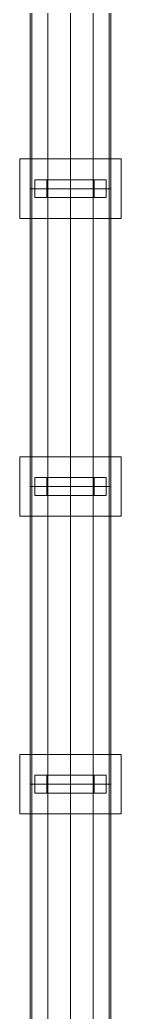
# Model space of a CAD drawing. Header units: millimetres. Extents: x -10700 to 10700, y -2540 to 1320000.
# Drawn here: x -8500 to 8500, y 986722 to 1153361 of the extents above; entities that cross this region are included whole.
import ezdxf

# ---------------------------------------------------------------- set-up
doc = ezdxf.new("R2010")
doc.units = ezdxf.units.MM
doc.layers.add('A-GENM', color=13, linetype='Continuous', lineweight=9)
doc.layers.add('A-MASS', color=70, linetype='Continuous', lineweight=9)

# ---------------------------------------------------------------- blocks, each defined once
blk = doc.blocks.new('Concrete column Adaptive - Concrete column Adaptive-330082-_3D_')
at = {"layer": 'A-GENM'}
mesh = blk.add_polyface(dxfattribs=at)
corners = [(-6000, 1500, 33382), (6000, 1500, 33382), (6000, 1500, 31382), (4000, 1500, 29382), (-4000, 1500, 29382), (-6000, 1500, 31382)]
mesh.append_faces([[corners[k] for k in face] for face in [(1, 2, 3, 4), (4, 5, 0, 1)]], dxfattribs={"vtx3": -1})
mesh = blk.add_polyface(dxfattribs=at)
corners = [(-6000, -1500, 33382), (-6000, 1500, 33382), (-6000, 1500, 31382), (-6000, -1500, 31382)]
mesh.append_faces([[corners[k] for k in face] for face in [(0, 1, 2, 3)]])
mesh = blk.add_polyface(dxfattribs=at)
corners = [(-6000, -1500, 33382), (6000, -1500, 33382), (6000, 1500, 33382), (-6000, 1500, 33382)]
mesh.append_faces([[corners[k] for k in face] for face in [(1, 2, 3, 0)]])
mesh = blk.add_polyface(dxfattribs=at)
corners = [(-4000, -1500, 29382), (-6000, -1500, 31382), (-6000, 1500, 31382), (-4000, 1500, 29382)]
mesh.append_faces([[corners[k] for k in face] for face in [(0, 1, 2, 3)]])
mesh = blk.add_polyface(dxfattribs=at)
corners = [(4000, 1500, 29382), (4000, -1500, 29382), (-4000, -1500, 29382), (-4000, 1500, 29382)]
mesh.append_faces([[corners[k] for k in face] for face in [(0, 1, 2, 3)]])
mesh = blk.add_polyface(dxfattribs=at)
corners = [(4000, 1500), (-4000, 1500), (-4000, 1500, 29382), (4000, 1500, 29382)]
mesh.append_faces([[corners[k] for k in face] for face in [(3, 0, 1, 2)]])
mesh = blk.add_polyface(dxfattribs=at)
corners = [(-4000, 1500), (-4000, -1500), (-4000, -1500, 29382), (-4000, 1500, 29382)]
mesh.append_faces([[corners[k] for k in face] for face in [(3, 0, 1, 2)]])
mesh = blk.add_polyface(dxfattribs=at)
corners = [(4000, 1500, 29382), (-4000, 1500, 29382), (-4000, -1500, 29382), (4000, -1500, 29382)]
mesh.append_faces([[corners[k] for k in face] for face in [(3, 0, 1, 2)]])
mesh = blk.add_polyface(dxfattribs=at)
corners = [(-4000, -1500), (-4000, 1500), (4000, 1500), (4000, -1500)]
mesh.append_faces([[corners[k] for k in face] for face in [(3, 0, 1, 2)]])
mesh = blk.add_polyface(dxfattribs=at)
corners = [(6000, -1500, 31382), (4000, -1500, 29382), (4000, 1500, 29382), (6000, 1500, 31382)]
mesh.append_faces([[corners[k] for k in face] for face in [(0, 1, 2, 3)]])
mesh = blk.add_polyface(dxfattribs=at)
corners = [(4000, -1500), (4000, 1500), (4000, 1500, 29382), (4000, -1500, 29382)]
mesh.append_faces([[corners[k] for k in face] for face in [(3, 0, 1, 2)]])
mesh = blk.add_polyface(dxfattribs=at)
corners = [(6000, 1500, 33382), (6000, -1500, 33382), (6000, -1500, 31382), (6000, 1500, 31382)]
mesh.append_faces([[corners[k] for k in face] for face in [(1, 2, 3, 0)]])
mesh = blk.add_polyface(dxfattribs=at)
corners = [(6000, -1500, 33382), (-6000, -1500, 33382), (-6000, -1500, 31382), (-4000, -1500, 29382), (4000, -1500, 29382), (6000, -1500, 31382)]
mesh.append_faces([[corners[k] for k in face] for face in [(1, 2, 3, 0), (4, 5, 0, 3)]], dxfattribs={"vtx2": -1})
mesh = blk.add_polyface(dxfattribs=at)
corners = [(-4000, -1500), (4000, -1500), (4000, -1500, 29382), (-4000, -1500, 29382)]
mesh.append_faces([[corners[k] for k in face] for face in [(3, 0, 1, 2)]])
blk = doc.blocks.new('Concrete column Adaptive - Concrete column Adaptive-330083-_3D_')
at = {"layer": 'A-GENM'}
mesh = blk.add_polyface(dxfattribs=at)
corners = [(-6000, 1500, 35017), (6000, 1500, 35017), (6000, 1500, 33017), (4000, 1500, 31017), (-4000, 1500, 31017), (-6000, 1500, 33017)]
mesh.append_faces([[corners[k] for k in face] for face in [(1, 2, 3, 4), (4, 5, 0, 1)]], dxfattribs={"vtx3": -1})
mesh = blk.add_polyface(dxfattribs=at)
corners = [(-6000, -1500, 35017), (-6000, 1500, 35017), (-6000, 1500, 33017), (-6000, -1500, 33017)]
mesh.append_faces([[corners[k] for k in face] for face in [(1, 2, 3, 0)]])
mesh = blk.add_polyface(dxfattribs=at)
corners = [(-6000, -1500, 35017), (6000, -1500, 35017), (6000, 1500, 35017), (-6000, 1500, 35017)]
mesh.append_faces([[corners[k] for k in face] for face in [(1, 2, 3, 0)]])
mesh = blk.add_polyface(dxfattribs=at)
corners = [(-4000, -1500, 31017), (-6000, -1500, 33017), (-6000, 1500, 33017), (-4000, 1500, 31017)]
mesh.append_faces([[corners[k] for k in face] for face in [(0, 1, 2, 3)]])
mesh = blk.add_polyface(dxfattribs=at)
corners = [(4000, 1500, 31017), (4000, -1500, 31017), (-4000, -1500, 31017), (-4000, 1500, 31017)]
mesh.append_faces([[corners[k] for k in face] for face in [(0, 1, 2, 3)]])
mesh = blk.add_polyface(dxfattribs=at)
corners = [(4000, 1500), (-4000, 1500), (-4000, 1500, 31017), (4000, 1500, 31017)]
mesh.append_faces([[corners[k] for k in face] for face in [(3, 0, 1, 2)]])
mesh = blk.add_polyface(dxfattribs=at)
corners = [(-4000, 1500), (-4000, -1500), (-4000, -1500, 31017), (-4000, 1500, 31017)]
mesh.append_faces([[corners[k] for k in face] for face in [(3, 0, 1, 2)]])
mesh = blk.add_polyface(dxfattribs=at)
corners = [(4000, 1500, 31017), (-4000, 1500, 31017), (-4000, -1500, 31017), (4000, -1500, 31017)]
mesh.append_faces([[corners[k] for k in face] for face in [(3, 0, 1, 2)]])
mesh = blk.add_polyface(dxfattribs=at)
corners = [(-4000, -1500), (-4000, 1500), (4000, 1500), (4000, -1500)]
mesh.append_faces([[corners[k] for k in face] for face in [(3, 0, 1, 2)]])
mesh = blk.add_polyface(dxfattribs=at)
corners = [(6000, -1500, 33017), (4000, -1500, 31017), (4000, 1500, 31017), (6000, 1500, 33017)]
mesh.append_faces([[corners[k] for k in face] for face in [(0, 1, 2, 3)]])
mesh = blk.add_polyface(dxfattribs=at)
corners = [(4000, -1500), (4000, 1500), (4000, 1500, 31017), (4000, -1500, 31017)]
mesh.append_faces([[corners[k] for k in face] for face in [(3, 0, 1, 2)]])
mesh = blk.add_polyface(dxfattribs=at)
corners = [(6000, 1500, 35017), (6000, -1500, 35017), (6000, -1500, 33017), (6000, 1500, 33017)]
mesh.append_faces([[corners[k] for k in face] for face in [(1, 2, 3, 0)]])
mesh = blk.add_polyface(dxfattribs=at)
corners = [(6000, -1500, 35017), (-6000, -1500, 35017), (-6000, -1500, 33017), (-4000, -1500, 31017), (4000, -1500, 31017), (6000, -1500, 33017)]
mesh.append_faces([[corners[k] for k in face] for face in [(1, 2, 3, 0), (4, 5, 0, 3)]], dxfattribs={"vtx2": -1})
mesh = blk.add_polyface(dxfattribs=at)
corners = [(-4000, -1500), (4000, -1500), (4000, -1500, 31017), (-4000, -1500, 31017)]
mesh.append_faces([[corners[k] for k in face] for face in [(3, 0, 1, 2)]])
blk = doc.blocks.new('Concrete column Adaptive - Concrete column Adaptive-330084-_3D_')
at = {"layer": 'A-GENM'}
mesh = blk.add_polyface(dxfattribs=at)
corners = [(-6000, 1500, 49912), (6000, 1500, 49912), (6000, 1500, 47912), (4000, 1500, 45912), (-4000, 1500, 45912), (-6000, 1500, 47912)]
mesh.append_faces([[corners[k] for k in face] for face in [(1, 2, 3, 0), (4, 5, 0, 3)]], dxfattribs={"vtx2": -1})
mesh = blk.add_polyface(dxfattribs=at)
corners = [(-6000, -1500, 49912), (-6000, 1500, 49912), (-6000, 1500, 47912), (-6000, -1500, 47912)]
mesh.append_faces([[corners[k] for k in face] for face in [(0, 1, 2, 3)]])
mesh = blk.add_polyface(dxfattribs=at)
corners = [(-6000, -1500, 49912), (6000, -1500, 49912), (6000, 1500, 49912), (-6000, 1500, 49912)]
mesh.append_faces([[corners[k] for k in face] for face in [(1, 2, 3, 0)]])
mesh = blk.add_polyface(dxfattribs=at)
corners = [(-4000, -1500, 45912), (-6000, -1500, 47912), (-6000, 1500, 47912), (-4000, 1500, 45912)]
mesh.append_faces([[corners[k] for k in face] for face in [(0, 1, 2, 3)]])
mesh = blk.add_polyface(dxfattribs=at)
corners = [(4000, 1500, 45912), (4000, -1500, 45912), (-4000, -1500, 45912), (-4000, 1500, 45912)]
mesh.append_faces([[corners[k] for k in face] for face in [(1, 2, 3, 0)]])
mesh = blk.add_polyface(dxfattribs=at)
corners = [(4000, 1500), (-4000, 1500), (-4000, 1500, 45912), (4000, 1500, 45912)]
mesh.append_faces([[corners[k] for k in face] for face in [(3, 0, 1, 2)]])
mesh = blk.add_polyface(dxfattribs=at)
corners = [(-4000, 1500), (-4000, -1500), (-4000, -1500, 45912), (-4000, 1500, 45912)]
mesh.append_faces([[corners[k] for k in face] for face in [(3, 0, 1, 2)]])
mesh = blk.add_polyface(dxfattribs=at)
corners = [(4000, 1500, 45912), (-4000, 1500, 45912), (-4000, -1500, 45912), (4000, -1500, 45912)]
mesh.append_faces([[corners[k] for k in face] for face in [(3, 0, 1, 2)]])
mesh = blk.add_polyface(dxfattribs=at)
corners = [(-4000, -1500), (-4000, 1500), (4000, 1500), (4000, -1500)]
mesh.append_faces([[corners[k] for k in face] for face in [(3, 0, 1, 2)]])
mesh = blk.add_polyface(dxfattribs=at)
corners = [(6000, -1500, 47912), (4000, -1500, 45912), (4000, 1500, 45912), (6000, 1500, 47912)]
mesh.append_faces([[corners[k] for k in face] for face in [(1, 2, 3, 0)]])
mesh = blk.add_polyface(dxfattribs=at)
corners = [(4000, -1500), (4000, 1500), (4000, 1500, 45912), (4000, -1500, 45912)]
mesh.append_faces([[corners[k] for k in face] for face in [(3, 0, 1, 2)]])
mesh = blk.add_polyface(dxfattribs=at)
corners = [(6000, 1500, 49912), (6000, -1500, 49912), (6000, -1500, 47912), (6000, 1500, 47912)]
mesh.append_faces([[corners[k] for k in face] for face in [(1, 2, 3, 0)]])
mesh = blk.add_polyface(dxfattribs=at)
corners = [(6000, -1500, 49912), (-6000, -1500, 49912), (-6000, -1500, 47912), (-4000, -1500, 45912), (4000, -1500, 45912), (6000, -1500, 47912)]
mesh.append_faces([[corners[k] for k in face] for face in [(1, 2, 3, 4), (4, 5, 0, 1)]], dxfattribs={"vtx3": -1})
mesh = blk.add_polyface(dxfattribs=at)
corners = [(-4000, -1500), (4000, -1500), (4000, -1500, 45912), (-4000, -1500, 45912)]
mesh.append_faces([[corners[k] for k in face] for face in [(3, 0, 1, 2)]])
blk = doc.blocks.new('Concrete base adaptive - Concrete base adaptive-332638-_3D_')
at = {"layer": 'A-GENM'}
mesh = blk.add_polyface(dxfattribs=at)
corners = [(8500, 5000), (-8500, 5000), (-8500, 5000, 196618), (8500, 5000, 196618)]
mesh.append_faces([[corners[k] for k in face] for face in [(2, 3, 0, 1)]])
mesh = blk.add_polyface(dxfattribs=at)
corners = [(-8500, 5000), (-8500, -5000), (-8500, -5000, 196618), (-8500, 5000, 196618)]
mesh.append_faces([[corners[k] for k in face] for face in [(2, 3, 0, 1)]])
mesh = blk.add_polyface(dxfattribs=at)
corners = [(8500, 5000, 196618), (-8500, 5000, 196618), (-8500, -5000, 196618), (8500, -5000, 196618)]
mesh.append_faces([[corners[k] for k in face] for face in [(3, 0, 1, 2)]])
mesh = blk.add_polyface(dxfattribs=at)
corners = [(-8500, -5000), (-8500, 5000), (8500, 5000), (8500, -5000)]
mesh.append_faces([[corners[k] for k in face] for face in [(3, 0, 1, 2)]])
mesh = blk.add_polyface(dxfattribs=at)
corners = [(8500, -5000), (8500, 5000), (8500, 5000, 196618), (8500, -5000, 196618)]
mesh.append_faces([[corners[k] for k in face] for face in [(2, 3, 0, 1)]])
mesh = blk.add_polyface(dxfattribs=at)
corners = [(-8500, -5000), (8500, -5000), (8500, -5000, 196618), (-8500, -5000, 196618)]
mesh.append_faces([[corners[k] for k in face] for face in [(2, 3, 0, 1)]])
blk = doc.blocks.new('Concrete base adaptive - Concrete base adaptive-332639-_3D_')
at = {"layer": 'A-GENM'}
mesh = blk.add_polyface(dxfattribs=at)
corners = [(8500, 5000), (-8500, 5000), (-8500, 5000, 194983), (8500, 5000, 194983)]
mesh.append_faces([[corners[k] for k in face] for face in [(3, 0, 1, 2)]])
mesh = blk.add_polyface(dxfattribs=at)
corners = [(-8500, 5000), (-8500, -5000), (-8500, -5000, 194983), (-8500, 5000, 194983)]
mesh.append_faces([[corners[k] for k in face] for face in [(3, 0, 1, 2)]])
mesh = blk.add_polyface(dxfattribs=at)
corners = [(8500, 5000, 194983), (-8500, 5000, 194983), (-8500, -5000, 194983), (8500, -5000, 194983)]
mesh.append_faces([[corners[k] for k in face] for face in [(3, 0, 1, 2)]])
mesh = blk.add_polyface(dxfattribs=at)
corners = [(-8500, -5000), (-8500, 5000), (8500, 5000), (8500, -5000)]
mesh.append_faces([[corners[k] for k in face] for face in [(3, 0, 1, 2)]])
mesh = blk.add_polyface(dxfattribs=at)
corners = [(8500, -5000), (8500, 5000), (8500, 5000, 194983), (8500, -5000, 194983)]
mesh.append_faces([[corners[k] for k in face] for face in [(3, 0, 1, 2)]])
mesh = blk.add_polyface(dxfattribs=at)
corners = [(-8500, -5000), (8500, -5000), (8500, -5000, 194983), (-8500, -5000, 194983)]
mesh.append_faces([[corners[k] for k in face] for face in [(3, 0, 1, 2)]])
blk = doc.blocks.new('Concrete base adaptive - Concrete base adaptive-332640-_3D_')
at = {"layer": 'A-GENM'}
mesh = blk.add_polyface(dxfattribs=at)
corners = [(8500, 5000), (-8500, 5000), (-8500, 5000, 180088), (8500, 5000, 180088)]
mesh.append_faces([[corners[k] for k in face] for face in [(2, 3, 0, 1)]])
mesh = blk.add_polyface(dxfattribs=at)
corners = [(-8500, 5000), (-8500, -5000), (-8500, -5000, 180088), (-8500, 5000, 180088)]
mesh.append_faces([[corners[k] for k in face] for face in [(3, 0, 1, 2)]])
mesh = blk.add_polyface(dxfattribs=at)
corners = [(8500, 5000, 180088), (-8500, 5000, 180088), (-8500, -5000, 180088), (8500, -5000, 180088)]
mesh.append_faces([[corners[k] for k in face] for face in [(3, 0, 1, 2)]])
mesh = blk.add_polyface(dxfattribs=at)
corners = [(-8500, -5000), (-8500, 5000), (8500, 5000), (8500, -5000)]
mesh.append_faces([[corners[k] for k in face] for face in [(3, 0, 1, 2)]])
mesh = blk.add_polyface(dxfattribs=at)
corners = [(8500, -5000), (8500, 5000), (8500, 5000, 180088), (8500, -5000, 180088)]
mesh.append_faces([[corners[k] for k in face] for face in [(3, 0, 1, 2)]])
mesh = blk.add_polyface(dxfattribs=at)
corners = [(-8500, -5000), (8500, -5000), (8500, -5000, 180088), (-8500, -5000, 180088)]
mesh.append_faces([[corners[k] for k in face] for face in [(3, 0, 1, 2)]])

msp = doc.modelspace()

# ---------------------------------------------------------------- block references
at = {"layer": 'A-GENM'}
for name, p in [('Concrete base adaptive - Concrete base adaptive-332640-_3D_', (0, 1125000)), ('Concrete column Adaptive - Concrete column Adaptive-330084-_3D_', (0, 1125000, 180088)), ('Concrete base adaptive - Concrete base adaptive-332639-_3D_', (0, 1075000)), ('Concrete column Adaptive - Concrete column Adaptive-330083-_3D_', (0, 1075000, 194983)), ('Concrete base adaptive - Concrete base adaptive-332638-_3D_', (0, 1025000)), ('Concrete column Adaptive - Concrete column Adaptive-330082-_3D_', (0, 1025000, 196618))]:
    msp.add_blockref(name, p, dxfattribs=at)

# ---------------------------------------------------------------- meshes
at = {"layer": 'A-MASS', "transparency": 33554560}
mesh = msp.add_polyface(dxfattribs=at)
corners = [(-3796, 1125000, 232779), (-6750, 1125000, 233300), (-6750, 1175000, 233300), (-3796, 1175000, 232779)]
mesh.append_faces([[corners[k] for k in face] for face in [(3, 0, 1, 2)]])
mesh = msp.add_polyface(dxfattribs=at)
corners = [(-6750, 1125000, 233300), (-6750, 1125000, 234800), (-6750, 1175000, 234800), (-6750, 1175000, 233300)]
mesh.append_faces([[corners[k] for k in face] for face in [(3, 0, 1, 2)]])
mesh = msp.add_polyface(dxfattribs=at)
corners = [(-6750, 1125000, 234800), (-6500, 1125000, 234800), (-6500, 1175000, 234800), (-6750, 1175000, 234800)]
mesh.append_faces([[corners[k] for k in face] for face in [(2, 3, 0, 1)]])
mesh = msp.add_polyface(dxfattribs=at)
corners = [(-6500, 1125000, 233800), (0, 1125000, 233800), (0, 1175000, 233800), (-6500, 1175000, 233800)]
mesh.append_faces([[corners[k] for k in face] for face in [(3, 0, 1, 2)]])
mesh = msp.add_polyface(dxfattribs=at)
corners = [(-6500, 1125000, 234800), (-6500, 1125000, 233800), (-6500, 1175000, 233800), (-6500, 1175000, 234800)]
mesh.append_faces([[corners[k] for k in face] for face in [(3, 0, 1, 2)]])
mesh = msp.add_polyface(dxfattribs=at)
corners = [(0, 1125000, 230000), (-3796, 1125000, 230000), (-3796, 1175000, 230000), (0, 1175000, 230000)]
mesh.append_faces([[corners[k] for k in face] for face in [(3, 0, 1, 2)]])
mesh = msp.add_polyface(dxfattribs=at)
corners = [(-3796, 1125000, 230000), (-3796, 1125000, 232779), (-3796, 1175000, 232779), (-3796, 1175000, 230000)]
mesh.append_faces([[corners[k] for k in face] for face in [(3, 0, 1, 2)]])
mesh = msp.add_polyface(dxfattribs=at)
corners = [(0, 1125000, 233800), (6500, 1125000, 233800), (6500, 1175000, 233800), (0, 1175000, 233800)]
mesh.append_faces([[corners[k] for k in face] for face in [(3, 0, 1, 2)]])
mesh = msp.add_polyface(dxfattribs=at)
corners = [(3796, 1125000, 230000), (0, 1125000, 230000), (0, 1175000, 230000), (3796, 1175000, 230000)]
mesh.append_faces([[corners[k] for k in face] for face in [(3, 0, 1, 2)]])
mesh = msp.add_polyface(dxfattribs=at)
corners = [(6750, 1125000, 233300), (3796, 1125000, 232779), (3796, 1175000, 232779), (6750, 1175000, 233300)]
mesh.append_faces([[corners[k] for k in face] for face in [(3, 0, 1, 2)]])
mesh = msp.add_polyface(dxfattribs=at)
corners = [(3796, 1125000, 232779), (3796, 1125000, 230000), (3796, 1175000, 230000), (3796, 1175000, 232779)]
mesh.append_faces([[corners[k] for k in face] for face in [(3, 0, 1, 2)]])
mesh = msp.add_polyface(dxfattribs=at)
corners = [(6500, 1125000, 233800), (6500, 1125000, 234800), (6500, 1175000, 234800), (6500, 1175000, 233800)]
mesh.append_faces([[corners[k] for k in face] for face in [(3, 0, 1, 2)]])
mesh = msp.add_polyface(dxfattribs=at)
corners = [(6500, 1125000, 234800), (6750, 1125000, 234800), (6750, 1175000, 234800), (6500, 1175000, 234800)]
mesh.append_faces([[corners[k] for k in face] for face in [(3, 0, 1, 2)]])
mesh = msp.add_polyface(dxfattribs=at)
corners = [(6750, 1125000, 234800), (6750, 1125000, 233300), (6750, 1175000, 233300), (6750, 1175000, 234800)]
mesh.append_faces([[corners[k] for k in face] for face in [(3, 0, 1, 2)]])
mesh = msp.add_polyface(dxfattribs=at)
corners = [(0, 1125000, 230000), (-3796, 1125000, 230000), (-3796, 1125000, 232779), (-6750, 1125000, 233300), (-6750, 1125000, 234800), (-6500, 1125000, 234800), (-6500, 1125000, 233800), (0, 1125000, 233800), (6500, 1125000, 233800), (6500, 1125000, 234800), (6750, 1125000, 234800), (6750, 1125000, 233300), (3796, 1125000, 232779), (3796, 1125000, 230000)]
mesh.append_faces([[corners[k] for k in face] for face in [(0, 7, 12, 13)]], dxfattribs={"vtx0": -1, "vtx1": -1})
mesh.append_faces([[corners[k] for k in face] for face in [(8, 11, 12, 7)]], dxfattribs={"vtx0": -1, "vtx2": -1})
mesh.append_faces([[corners[k] for k in face] for face in [(6, 7, 2, 3)]], dxfattribs={"vtx1": -1, "vtx3": -1})
mesh.append_faces([[corners[k] for k in face] for face in [(4, 5, 6, 3)]], dxfattribs={"vtx2": -1})
mesh.append_faces([[corners[k] for k in face] for face in [(0, 1, 2, 7)]], dxfattribs={"vtx2": -1, "vtx3": -1})
mesh.append_faces([[corners[k] for k in face] for face in [(8, 9, 10, 11)]], dxfattribs={"vtx3": -1})
mesh = msp.add_polyface(dxfattribs=at)
corners = [(-3796, 1075000, 232779), (-6750, 1075000, 233300), (-6750, 1125000, 233300), (-3796, 1125000, 232779)]
mesh.append_faces([[corners[k] for k in face] for face in [(3, 0, 1, 2)]])
mesh = msp.add_polyface(dxfattribs=at)
corners = [(-6750, 1075000, 233300), (-6750, 1075000, 234800), (-6750, 1125000, 234800), (-6750, 1125000, 233300)]
mesh.append_faces([[corners[k] for k in face] for face in [(3, 0, 1, 2)]])
mesh = msp.add_polyface(dxfattribs=at)
corners = [(-6750, 1075000, 234800), (-6500, 1075000, 234800), (-6500, 1125000, 234800), (-6750, 1125000, 234800)]
mesh.append_faces([[corners[k] for k in face] for face in [(2, 3, 0, 1)]])
mesh = msp.add_polyface(dxfattribs=at)
corners = [(-6500, 1125000, 233800), (-6500, 1125000, 234800), (-6750, 1125000, 234800), (-6750, 1125000, 233300), (-3796, 1125000, 232779), (-3796, 1125000, 230000), (0, 1125000, 230000), (3796, 1125000, 230000), (3796, 1125000, 232779), (6750, 1125000, 233300), (6750, 1125000, 234800), (6500, 1125000, 234800), (6500, 1125000, 233800), (0, 1125000, 233800)]
mesh.append_faces([[corners[k] for k in face] for face in [(8, 13, 6, 7)]], dxfattribs={"vtx0": -1, "vtx1": -1})
mesh.append_faces([[corners[k] for k in face] for face in [(0, 3, 4, 13)]], dxfattribs={"vtx0": -1, "vtx2": -1})
mesh.append_faces([[corners[k] for k in face] for face in [(8, 9, 12, 13)]], dxfattribs={"vtx1": -1, "vtx3": -1})
mesh.append_faces([[corners[k] for k in face] for face in [(10, 11, 12, 9)]], dxfattribs={"vtx2": -1})
mesh.append_faces([[corners[k] for k in face] for face in [(4, 5, 6, 13)]], dxfattribs={"vtx2": -1, "vtx3": -1})
mesh.append_faces([[corners[k] for k in face] for face in [(0, 1, 2, 3)]], dxfattribs={"vtx3": -1})
mesh = msp.add_polyface(dxfattribs=at)
corners = [(-6500, 1075000, 233800), (0, 1075000, 233800), (0, 1125000, 233800), (-6500, 1125000, 233800)]
mesh.append_faces([[corners[k] for k in face] for face in [(3, 0, 1, 2)]])
mesh = msp.add_polyface(dxfattribs=at)
corners = [(-6500, 1075000, 234800), (-6500, 1075000, 233800), (-6500, 1125000, 233800), (-6500, 1125000, 234800)]
mesh.append_faces([[corners[k] for k in face] for face in [(3, 0, 1, 2)]])
mesh = msp.add_polyface(dxfattribs=at)
corners = [(0, 1075000, 230000), (-3796, 1075000, 230000), (-3796, 1125000, 230000), (0, 1125000, 230000)]
mesh.append_faces([[corners[k] for k in face] for face in [(3, 0, 1, 2)]])
mesh = msp.add_polyface(dxfattribs=at)
corners = [(-3796, 1075000, 230000), (-3796, 1075000, 232779), (-3796, 1125000, 232779), (-3796, 1125000, 230000)]
mesh.append_faces([[corners[k] for k in face] for face in [(3, 0, 1, 2)]])
mesh = msp.add_polyface(dxfattribs=at)
corners = [(0, 1075000, 233800), (6500, 1075000, 233800), (6500, 1125000, 233800), (0, 1125000, 233800)]
mesh.append_faces([[corners[k] for k in face] for face in [(3, 0, 1, 2)]])
mesh = msp.add_polyface(dxfattribs=at)
corners = [(3796, 1075000, 230000), (0, 1075000, 230000), (0, 1125000, 230000), (3796, 1125000, 230000)]
mesh.append_faces([[corners[k] for k in face] for face in [(3, 0, 1, 2)]])
mesh = msp.add_polyface(dxfattribs=at)
corners = [(6750, 1075000, 233300), (3796, 1075000, 232779), (3796, 1125000, 232779), (6750, 1125000, 233300)]
mesh.append_faces([[corners[k] for k in face] for face in [(3, 0, 1, 2)]])
mesh = msp.add_polyface(dxfattribs=at)
corners = [(3796, 1075000, 232779), (3796, 1075000, 230000), (3796, 1125000, 230000), (3796, 1125000, 232779)]
mesh.append_faces([[corners[k] for k in face] for face in [(3, 0, 1, 2)]])
mesh = msp.add_polyface(dxfattribs=at)
corners = [(6500, 1075000, 233800), (6500, 1075000, 234800), (6500, 1125000, 234800), (6500, 1125000, 233800)]
mesh.append_faces([[corners[k] for k in face] for face in [(3, 0, 1, 2)]])
mesh = msp.add_polyface(dxfattribs=at)
corners = [(6500, 1075000, 234800), (6750, 1075000, 234800), (6750, 1125000, 234800), (6500, 1125000, 234800)]
mesh.append_faces([[corners[k] for k in face] for face in [(3, 0, 1, 2)]])
mesh = msp.add_polyface(dxfattribs=at)
corners = [(6750, 1075000, 234800), (6750, 1075000, 233300), (6750, 1125000, 233300), (6750, 1125000, 234800)]
mesh.append_faces([[corners[k] for k in face] for face in [(3, 0, 1, 2)]])
mesh = msp.add_polyface(dxfattribs=at)
corners = [(0, 1075000, 230000), (-3796, 1075000, 230000), (-3796, 1075000, 232779), (-6750, 1075000, 233300), (-6750, 1075000, 234800), (-6500, 1075000, 234800), (-6500, 1075000, 233800), (0, 1075000, 233800), (6500, 1075000, 233800), (6500, 1075000, 234800), (6750, 1075000, 234800), (6750, 1075000, 233300), (3796, 1075000, 232779), (3796, 1075000, 230000)]
mesh.append_faces([[corners[k] for k in face] for face in [(0, 7, 12, 13)]], dxfattribs={"vtx0": -1, "vtx1": -1})
mesh.append_faces([[corners[k] for k in face] for face in [(8, 11, 12, 7)]], dxfattribs={"vtx0": -1, "vtx2": -1})
mesh.append_faces([[corners[k] for k in face] for face in [(6, 7, 2, 3)]], dxfattribs={"vtx1": -1, "vtx3": -1})
mesh.append_faces([[corners[k] for k in face] for face in [(4, 5, 6, 3)]], dxfattribs={"vtx2": -1})
mesh.append_faces([[corners[k] for k in face] for face in [(0, 1, 2, 7)]], dxfattribs={"vtx2": -1, "vtx3": -1})
mesh.append_faces([[corners[k] for k in face] for face in [(8, 9, 10, 11)]], dxfattribs={"vtx3": -1})
mesh = msp.add_polyface(dxfattribs=at)
corners = [(-3796, 1025000, 232779), (-6750, 1025000, 233300), (-6750, 1075000, 233300), (-3796, 1075000, 232779)]
mesh.append_faces([[corners[k] for k in face] for face in [(3, 0, 1, 2)]])
mesh = msp.add_polyface(dxfattribs=at)
corners = [(-6750, 1025000, 233300), (-6750, 1025000, 234800), (-6750, 1075000, 234800), (-6750, 1075000, 233300)]
mesh.append_faces([[corners[k] for k in face] for face in [(3, 0, 1, 2)]])
mesh = msp.add_polyface(dxfattribs=at)
corners = [(-6750, 1025000, 234800), (-6500, 1025000, 234800), (-6500, 1075000, 234800), (-6750, 1075000, 234800)]
mesh.append_faces([[corners[k] for k in face] for face in [(2, 3, 0, 1)]])
mesh = msp.add_polyface(dxfattribs=at)
corners = [(-6500, 1075000, 233800), (-6500, 1075000, 234800), (-6750, 1075000, 234800), (-6750, 1075000, 233300), (-3796, 1075000, 232779), (-3796, 1075000, 230000), (0, 1075000, 230000), (3796, 1075000, 230000), (3796, 1075000, 232779), (6750, 1075000, 233300), (6750, 1075000, 234800), (6500, 1075000, 234800), (6500, 1075000, 233800), (0, 1075000, 233800)]
mesh.append_faces([[corners[k] for k in face] for face in [(8, 13, 6, 7)]], dxfattribs={"vtx0": -1, "vtx1": -1})
mesh.append_faces([[corners[k] for k in face] for face in [(0, 3, 4, 13)]], dxfattribs={"vtx0": -1, "vtx2": -1})
mesh.append_faces([[corners[k] for k in face] for face in [(8, 9, 12, 13)]], dxfattribs={"vtx1": -1, "vtx3": -1})
mesh.append_faces([[corners[k] for k in face] for face in [(10, 11, 12, 9)]], dxfattribs={"vtx2": -1})
mesh.append_faces([[corners[k] for k in face] for face in [(4, 5, 6, 13)]], dxfattribs={"vtx2": -1, "vtx3": -1})
mesh.append_faces([[corners[k] for k in face] for face in [(0, 1, 2, 3)]], dxfattribs={"vtx3": -1})
mesh = msp.add_polyface(dxfattribs=at)
corners = [(-6500, 1025000, 233800), (0, 1025000, 233800), (0, 1075000, 233800), (-6500, 1075000, 233800)]
mesh.append_faces([[corners[k] for k in face] for face in [(3, 0, 1, 2)]])
mesh = msp.add_polyface(dxfattribs=at)
corners = [(-6500, 1025000, 234800), (-6500, 1025000, 233800), (-6500, 1075000, 233800), (-6500, 1075000, 234800)]
mesh.append_faces([[corners[k] for k in face] for face in [(3, 0, 1, 2)]])
mesh = msp.add_polyface(dxfattribs=at)
corners = [(0, 1025000, 230000), (-3796, 1025000, 230000), (-3796, 1075000, 230000), (0, 1075000, 230000)]
mesh.append_faces([[corners[k] for k in face] for face in [(3, 0, 1, 2)]])
mesh = msp.add_polyface(dxfattribs=at)
corners = [(-3796, 1025000, 230000), (-3796, 1025000, 232779), (-3796, 1075000, 232779), (-3796, 1075000, 230000)]
mesh.append_faces([[corners[k] for k in face] for face in [(3, 0, 1, 2)]])
mesh = msp.add_polyface(dxfattribs=at)
corners = [(0, 1025000, 233800), (6500, 1025000, 233800), (6500, 1075000, 233800), (0, 1075000, 233800)]
mesh.append_faces([[corners[k] for k in face] for face in [(3, 0, 1, 2)]])
mesh = msp.add_polyface(dxfattribs=at)
corners = [(3796, 1025000, 230000), (0, 1025000, 230000), (0, 1075000, 230000), (3796, 1075000, 230000)]
mesh.append_faces([[corners[k] for k in face] for face in [(3, 0, 1, 2)]])
mesh = msp.add_polyface(dxfattribs=at)
corners = [(6750, 1025000, 233300), (3796, 1025000, 232779), (3796, 1075000, 232779), (6750, 1075000, 233300)]
mesh.append_faces([[corners[k] for k in face] for face in [(3, 0, 1, 2)]])
mesh = msp.add_polyface(dxfattribs=at)
corners = [(3796, 1025000, 232779), (3796, 1025000, 230000), (3796, 1075000, 230000), (3796, 1075000, 232779)]
mesh.append_faces([[corners[k] for k in face] for face in [(3, 0, 1, 2)]])
mesh = msp.add_polyface(dxfattribs=at)
corners = [(6500, 1025000, 233800), (6500, 1025000, 234800), (6500, 1075000, 234800), (6500, 1075000, 233800)]
mesh.append_faces([[corners[k] for k in face] for face in [(3, 0, 1, 2)]])
mesh = msp.add_polyface(dxfattribs=at)
corners = [(6500, 1025000, 234800), (6750, 1025000, 234800), (6750, 1075000, 234800), (6500, 1075000, 234800)]
mesh.append_faces([[corners[k] for k in face] for face in [(3, 0, 1, 2)]])
mesh = msp.add_polyface(dxfattribs=at)
corners = [(6750, 1025000, 234800), (6750, 1025000, 233300), (6750, 1075000, 233300), (6750, 1075000, 234800)]
mesh.append_faces([[corners[k] for k in face] for face in [(3, 0, 1, 2)]])
mesh = msp.add_polyface(dxfattribs=at)
corners = [(0, 1025000, 230000), (-3796, 1025000, 230000), (-3796, 1025000, 232779), (-6750, 1025000, 233300), (-6750, 1025000, 234800), (-6500, 1025000, 234800), (-6500, 1025000, 233800), (0, 1025000, 233800), (6500, 1025000, 233800), (6500, 1025000, 234800), (6750, 1025000, 234800), (6750, 1025000, 233300), (3796, 1025000, 232779), (3796, 1025000, 230000)]
mesh.append_faces([[corners[k] for k in face] for face in [(0, 7, 12, 13)]], dxfattribs={"vtx0": -1, "vtx1": -1})
mesh.append_faces([[corners[k] for k in face] for face in [(8, 11, 12, 7)]], dxfattribs={"vtx0": -1, "vtx2": -1})
mesh.append_faces([[corners[k] for k in face] for face in [(6, 7, 2, 3)]], dxfattribs={"vtx1": -1, "vtx3": -1})
mesh.append_faces([[corners[k] for k in face] for face in [(4, 5, 6, 3)]], dxfattribs={"vtx2": -1})
mesh.append_faces([[corners[k] for k in face] for face in [(0, 1, 2, 7)]], dxfattribs={"vtx2": -1, "vtx3": -1})
mesh.append_faces([[corners[k] for k in face] for face in [(8, 9, 10, 11)]], dxfattribs={"vtx3": -1})
mesh = msp.add_polyface(dxfattribs=at)
corners = [(-3796, 975000, 232779), (-6750, 975000, 233300), (-6750, 1025000, 233300), (-3796, 1025000, 232779)]
mesh.append_faces([[corners[k] for k in face] for face in [(3, 0, 1, 2)]])
mesh = msp.add_polyface(dxfattribs=at)
corners = [(-6750, 975000, 233300), (-6750, 975000, 234800), (-6750, 1025000, 234800), (-6750, 1025000, 233300)]
mesh.append_faces([[corners[k] for k in face] for face in [(3, 0, 1, 2)]])
mesh = msp.add_polyface(dxfattribs=at)
corners = [(-6750, 975000, 234800), (-6500, 975000, 234800), (-6500, 1025000, 234800), (-6750, 1025000, 234800)]
mesh.append_faces([[corners[k] for k in face] for face in [(2, 3, 0, 1)]])
mesh = msp.add_polyface(dxfattribs=at)
corners = [(-6500, 1025000, 233800), (-6500, 1025000, 234800), (-6750, 1025000, 234800), (-6750, 1025000, 233300), (-3796, 1025000, 232779), (-3796, 1025000, 230000), (0, 1025000, 230000), (3796, 1025000, 230000), (3796, 1025000, 232779), (6750, 1025000, 233300), (6750, 1025000, 234800), (6500, 1025000, 234800), (6500, 1025000, 233800), (0, 1025000, 233800)]
mesh.append_faces([[corners[k] for k in face] for face in [(8, 13, 6, 7)]], dxfattribs={"vtx0": -1, "vtx1": -1})
mesh.append_faces([[corners[k] for k in face] for face in [(0, 3, 4, 13)]], dxfattribs={"vtx0": -1, "vtx2": -1})
mesh.append_faces([[corners[k] for k in face] for face in [(8, 9, 12, 13)]], dxfattribs={"vtx1": -1, "vtx3": -1})
mesh.append_faces([[corners[k] for k in face] for face in [(10, 11, 12, 9)]], dxfattribs={"vtx2": -1})
mesh.append_faces([[corners[k] for k in face] for face in [(4, 5, 6, 13)]], dxfattribs={"vtx2": -1, "vtx3": -1})
mesh.append_faces([[corners[k] for k in face] for face in [(0, 1, 2, 3)]], dxfattribs={"vtx3": -1})
mesh = msp.add_polyface(dxfattribs=at)
corners = [(-6500, 975000, 233800), (0, 975000, 233800), (0, 1025000, 233800), (-6500, 1025000, 233800)]
mesh.append_faces([[corners[k] for k in face] for face in [(3, 0, 1, 2)]])
mesh = msp.add_polyface(dxfattribs=at)
corners = [(-6500, 975000, 234800), (-6500, 975000, 233800), (-6500, 1025000, 233800), (-6500, 1025000, 234800)]
mesh.append_faces([[corners[k] for k in face] for face in [(3, 0, 1, 2)]])
mesh = msp.add_polyface(dxfattribs=at)
corners = [(0, 975000, 230000), (-3796, 975000, 230000), (-3796, 1025000, 230000), (0, 1025000, 230000)]
mesh.append_faces([[corners[k] for k in face] for face in [(3, 0, 1, 2)]])
mesh = msp.add_polyface(dxfattribs=at)
corners = [(-3796, 975000, 230000), (-3796, 975000, 232779), (-3796, 1025000, 232779), (-3796, 1025000, 230000)]
mesh.append_faces([[corners[k] for k in face] for face in [(3, 0, 1, 2)]])
mesh = msp.add_polyface(dxfattribs=at)
corners = [(0, 975000, 233800), (6500, 975000, 233800), (6500, 1025000, 233800), (0, 1025000, 233800)]
mesh.append_faces([[corners[k] for k in face] for face in [(3, 0, 1, 2)]])
mesh = msp.add_polyface(dxfattribs=at)
corners = [(3796, 975000, 230000), (0, 975000, 230000), (0, 1025000, 230000), (3796, 1025000, 230000)]
mesh.append_faces([[corners[k] for k in face] for face in [(3, 0, 1, 2)]])
mesh = msp.add_polyface(dxfattribs=at)
corners = [(6750, 975000, 233300), (3796, 975000, 232779), (3796, 1025000, 232779), (6750, 1025000, 233300)]
mesh.append_faces([[corners[k] for k in face] for face in [(3, 0, 1, 2)]])
mesh = msp.add_polyface(dxfattribs=at)
corners = [(3796, 975000, 232779), (3796, 975000, 230000), (3796, 1025000, 230000), (3796, 1025000, 232779)]
mesh.append_faces([[corners[k] for k in face] for face in [(3, 0, 1, 2)]])
mesh = msp.add_polyface(dxfattribs=at)
corners = [(6500, 975000, 233800), (6500, 975000, 234800), (6500, 1025000, 234800), (6500, 1025000, 233800)]
mesh.append_faces([[corners[k] for k in face] for face in [(3, 0, 1, 2)]])
mesh = msp.add_polyface(dxfattribs=at)
corners = [(6500, 975000, 234800), (6750, 975000, 234800), (6750, 1025000, 234800), (6500, 1025000, 234800)]
mesh.append_faces([[corners[k] for k in face] for face in [(3, 0, 1, 2)]])
mesh = msp.add_polyface(dxfattribs=at)
corners = [(6750, 975000, 234800), (6750, 975000, 233300), (6750, 1025000, 233300), (6750, 1025000, 234800)]
mesh.append_faces([[corners[k] for k in face] for face in [(3, 0, 1, 2)]])

doc.saveas('drawing.dxf')
